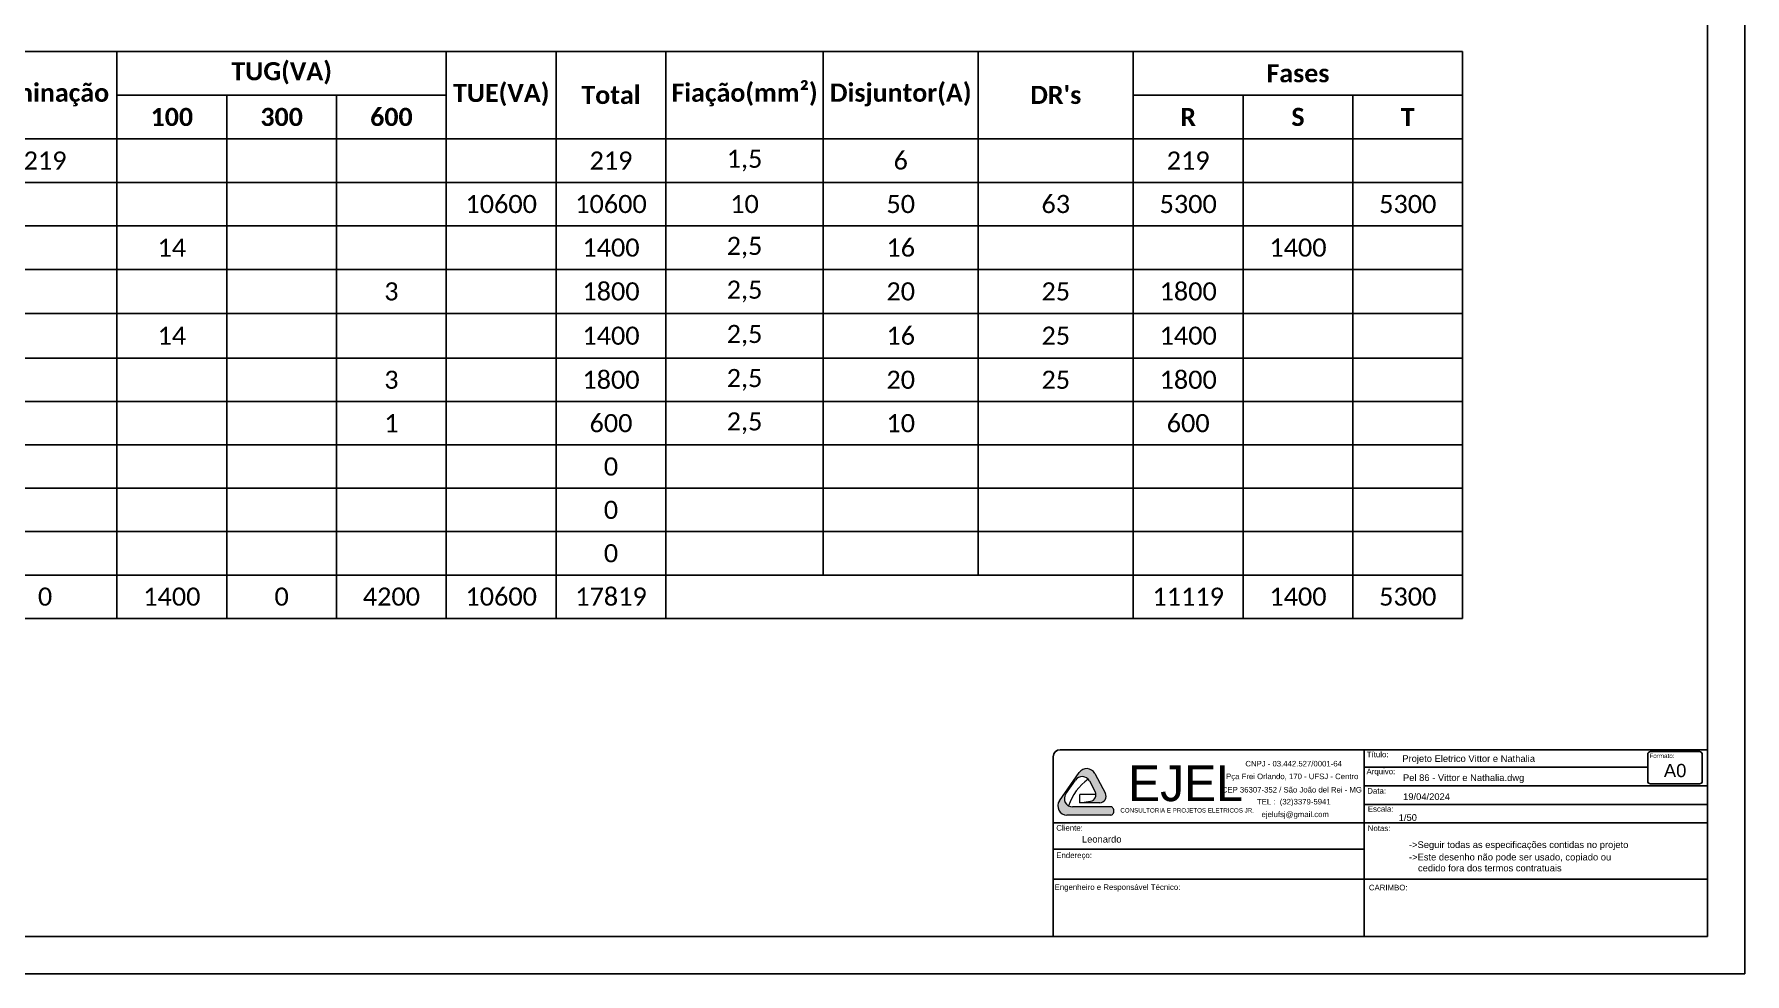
# Model space of a CAD drawing. Header units: millimetres. Extents: x 20625 to 81245, y 3427 to 18613.
# Drawn here: x 68251 to 70539, y 9204 to 10461 of the extents above; entities that cross this region are included whole.
import ezdxf

# ---------------------------------------------------------------- set-up
doc = ezdxf.new("R2010")
doc.units = ezdxf.units.MM
for name, color, linetype, lineweight in [('EJEL05130C', 130, 'Continuous', 30), ('EJEL0550C', 50, 'Continuous', 35), ('EJEL0910C', 10, 'Continuous', 9), ('EJELFORMATO', 170, 'Continuous', 25)]:
    doc.layers.add(name, color=color, linetype=linetype, lineweight=lineweight)
doc.styles.add('AGEONE', font='')
doc.styles.add('AR', font='arial.ttf')
doc.styles.get("Standard").update_dxf_attribs({"font": 'arial.ttf'})
doc.styles.get('AGEONE').set_extended_font_data('Ageone')

# ---------------------------------------------------------------- blocks, each defined once
blk = doc.blocks.new('*T184')
at = {"layer": 'EJEL05130C', "linetype": 'ByBlock', "lineweight": -2, "transparency": 16777216}
for p, q in [((0, 0), (2694.348987184974, 0)), ((0, 0), (0, -758.6593056785077)), ((146.8342285878898, 0), (146.8342285878898, -700.6323608225412)), ((702.2960459855531, 0), (702.2960459855531, -758.6593056785077)), ((894.5333399967494, 0), (894.5333399967494, -758.6593056785077)), ((1335.036025760419, 0), (1335.036025760419, -758.6593056785077)), ((1481.870254348309, 0), (1481.870254348309, -758.6593056785077)), ((1628.704482936198, 0), (1628.704482936198, -758.6593056785077)), ((1839.103003116717, 0), (1839.103003116717, -700.6323608225412)), ((2046.474652269011, 0), (2046.474652269011, -700.6323608225412)), ((2253.846301421305, 0), (2253.846301421305, -758.6593056785077)), ((2694.348987184974, 0), (2694.348987184974, -758.6593056785077)), ((894.5333399967494, -58.84031942970432), (1335.036025760419, -58.84031942970432)), ((1041.367568584639, -58.84031942970432), (1041.367568584639, -758.6593056785077)), ((1188.201797172529, -58.84031942970432), (1188.201797172529, -758.6593056785077)), ((2253.846301421305, -58.84031942970432), (2694.348987184974, -58.84031942970432)), ((2400.680530009195, -58.84031942970432), (2400.680530009195, -758.6593056785077)), ((2547.514758597084, -58.84031942970432), (2547.514758597084, -758.6593056785077)), ((0, -116.8672642856709), (2694.348987184974, -116.8672642856709)), ((0, -175.3536726413058), (2694.348987184974, -175.3536726413058)), ((0, -233.3806174972724), (2694.348987184974, -233.3806174972724)), ((0, -291.9787872447178), (2694.348987184974, -291.9787872447178)), ((0, -350.5769569921631), (2694.348987184974, -350.5769569921631)), ((0, -410.4976365427083), (2694.348987184974, -410.4976365427083)), ((0, -468.5245813986749), (2694.348987184974, -468.5245813986749)), ((0, -526.5515262546414), (2694.348987184974, -526.5515262546414)), ((0, -584.578471110608), (2694.348987184974, -584.578471110608)), ((0, -642.6054159665746), (2694.348987184974, -642.6054159665746)), ((0, -700.6323608225412), (2694.348987184974, -700.6323608225412)), ((0, -758.6593056785077), (2694.348987184974, -758.6593056785077))]:
    blk.add_line(p, q, dxfattribs=at)
at = {"layer": 'EJEL05130C', "color": 0, "transparency": 16777216, "char_height": 24.21496822576485}
for s, insert, width, attachment_point in [('{\\fCalibri|b1|i0|c0;TUG(VA)', (1114.78468287857, -29.42015971485125), 414.7623652087108, 5), ('{\\fCalibri|b1|i0|c0;Fases', (2474.097644303125, -29.42015971485125), 414.7623652087108, 5), ('{\\fCalibri|b1|i0|c0;Circuito', (73.41711429393035, -58.43363214283454), 121.093908032939, 5), ('{\\fCalibri|b1|i0|c0;Descrição', (424.5651372867142, -58.43363214283454), 529.7214968427209, 5), ('{\\fCalibri|b1|i0|c0;Iluminação', (798.4146929911512, -58.43363214283454), 166.4969734562481, 5), ('{\\fCalibri|b1|i0|c0;TUE(VA)', (1408.453140054349, -58.43363214283454), 121.093908032939, 5), ('{\\fCalibri|b1|i0|c0;Total', (1555.287368642239, -58.43363214283454), 121.093908032939, 5), ('{\\fCalibri|b1|i0|c0;Fiação(mm²)', (1733.903743026443, -58.43363214283454), 184.6581996255717, 5), ('{\\fCalibri|b1|i0|c0;Disjuntor(A)', (1942.788827692857, -58.43363214283454), 181.6313285973511, 5), ("{\\fCalibri|b1|i0|c0;DR's", (2150.160476845151, -58.43363214283454), 181.6313285973511, 5), ('{\\fCalibri|b1|i0|c0;100', (967.9504542906943, -87.85379185768761), 121.093908032939, 5), ('{\\fCalibri|b1|i0|c0;300', (1114.784682878584, -87.85379185768761), 121.093908032939, 5), ('{\\fCalibri|b1|i0|c0;600', (1261.618911466459, -87.85379185768761), 121.093908032939, 5), ('{\\fCalibri|b1|i0|c0;R', (2327.263415715235, -87.85379185768761), 121.093908032939, 5), ('{\\fCalibri|b1|i0|c0;S', (2474.097644303125, -87.85379185768761), 121.093908032939, 5), ('{\\fCalibri|b1|i0|c0;T', (2620.931872891015, -87.85379185768761), 121.093908032939, 5), ('{\\fCalibri|b0|i0|c0;Iluminação', (424.5651372867142, -162.4835123638313), 529.7214968427209, 8), ('{\\fCalibri|b0|i0|c0;219', (798.4146929911512, -146.1104684634884), 166.4969734562481, 5), ('{\\fCalibri|b0|i0|c0;219', (1555.287368642239, -146.1104684634884), 121.093908032939, 5), ('{\\fCalibri|b0|i0|c0;1,5', (1733.903743026443, -146.1104684634884), 184.6581996255717, 5), ('{\\fCalibri|b0|i0|c0;6', (1942.788827692857, -146.1104684634884), 181.6313285973511, 5), ('{\\fCalibri|b0|i0|c0;219', (2327.263415715235, -146.1104684634884), 121.093908032939, 5), ('{\\fCalibri|b0|i0|c0;40', (73.41711429393035, -162.4835123638313), 121.093908032939, 8), ('{\\fCalibri|b0|i0|c0;', (967.9504542906943, -146.1104684634884), 121.093908032939, 5), ('{\\fCalibri|b0|i0|c0;', (1114.784682878584, -146.1104684634884), 121.093908032939, 5), ('{\\fCalibri|b0|i0|c0;', (1261.618911466459, -146.1104684634884), 121.093908032939, 5), ('{\\fCalibri|b0|i0|c0;', (1408.453140054349, -146.1104684634884), 121.093908032939, 5), ('{\\fCalibri|b0|i0|c0;', (2150.160476845151, -146.1104684634884), 181.6313285973511, 5), ('{\\fCalibri|b0|i0|c0;', (2474.097644303125, -146.1104684634884), 121.093908032939, 5), ('{\\fCalibri|b0|i0|c0;', (2620.931872891015, -146.1104684634884), 121.093908032939, 5), ('{\\fCalibri|b0|i0|c0;41', (73.41711429393035, -220.5104572197979), 121.093908032939, 8), ('{\\fCalibri|b0|i0|c0;TUE- SPA', (424.5651372867142, -204.3671450692891), 529.7214968427209, 5), ('{\\fCalibri|b0|i0|c0;', (798.4146929911512, -204.3671450692891), 166.4969734562481, 5), ('{\\fCalibri|b0|i0|c0;', (967.9504542906943, -204.3671450692891), 121.093908032939, 5), ('{\\fCalibri|b0|i0|c0;', (1114.784682878584, -204.3671450692891), 121.093908032939, 5), ('{\\fCalibri|b0|i0|c0;', (1261.618911466459, -204.3671450692891), 121.093908032939, 5), ('{\\fCalibri|b0|i0|c0;10600', (1408.453140054349, -204.3671450692891), 121.093908032939, 5), ('{\\fCalibri|b0|i0|c0;10600', (1555.287368642239, -204.3671450692891), 121.093908032939, 5), ('{\\fCalibri|b0|i0|c0;10', (1733.903743026443, -204.3671450692891), 184.6581996255717, 5), ('{\\fCalibri|b0|i0|c0;50', (1942.788827692857, -204.3671450692891), 181.6313285973511, 5), ('{\\fCalibri|b0|i0|c0;63', (2150.160476845151, -204.3671450692891), 181.6313285973511, 5), ('{\\fCalibri|b0|i0|c0;5300', (2327.263415715235, -204.3671450692891), 121.093908032939, 5), ('{\\fCalibri|b0|i0|c0;', (2474.097644303125, -204.3671450692891), 121.093908032939, 5), ('{\\fCalibri|b0|i0|c0;5300', (2620.931872891015, -204.3671450692891), 121.093908032939, 5), ('{\\fCalibri|b0|i0|c0;TUG- Rooftop 01', (424.5651372867142, -262.6797023709951), 529.7214968427209, 5), ('{\\fCalibri|b0|i0|c0;14', (967.9504542906943, -262.6797023709951), 121.093908032939, 5), ('{\\fCalibri|b0|i0|c0;1400', (1555.287368642239, -262.6797023709951), 121.093908032939, 5), ('{\\fCalibri|b0|i0|c0;2,5', (1733.903743026443, -262.6797023709951), 184.6581996255717, 5), ('{\\fCalibri|b0|i0|c0;16', (1942.788827692857, -262.6797023709951), 181.6313285973511, 5), ('{\\fCalibri|b0|i0|c0;1400', (2474.097644303125, -262.6797023709951), 121.093908032939, 5), ('{\\fCalibri|b0|i0|c0;42', (73.41711429393035, -279.1086269672451), 121.093908032939, 8), ('{\\fCalibri|b0|i0|c0;', (798.4146929911512, -262.6797023709951), 166.4969734562481, 5), ('{\\fCalibri|b0|i0|c0;', (1114.784682878584, -262.6797023709951), 121.093908032939, 5), ('{\\fCalibri|b0|i0|c0;', (1261.618911466459, -262.6797023709951), 121.093908032939, 5), ('{\\fCalibri|b0|i0|c0;', (1408.453140054349, -262.6797023709951), 121.093908032939, 5), ('{\\fCalibri|b0|i0|c0;', (2150.160476845151, -262.6797023709951), 181.6313285973511, 5), ('{\\fCalibri|b0|i0|c0;', (2327.263415715235, -262.6797023709951), 121.093908032939, 5), ('{\\fCalibri|b0|i0|c0;', (2620.931872891015, -262.6797023709951), 121.093908032939, 5), ('{\\fCalibri|b0|i0|c0;43', (73.41711429393035, -337.7067967146904), 121.093908032939, 8), ('{\\fCalibri|b0|i0|c0;TUG- Rooftop 02', (424.5651372867142, -321.2778721184404), 529.7214968427209, 5), ('{\\fCalibri|b0|i0|c0;3', (1261.618911466459, -321.2778721184404), 121.093908032939, 5), ('{\\fCalibri|b0|i0|c0;1800', (1555.287368642239, -321.2778721184404), 121.093908032939, 5), ('{\\fCalibri|b0|i0|c0;2,5', (1733.903743026443, -321.2778721184404), 184.6581996255717, 5), ('{\\fCalibri|b0|i0|c0;20', (1942.788827692857, -321.2778721184404), 181.6313285973511, 5), ('{\\fCalibri|b0|i0|c0;25', (2150.160476845151, -321.2778721184404), 181.6313285973511, 5), ('{\\fCalibri|b0|i0|c0;1800', (2327.263415715235, -321.2778721184404), 121.093908032939, 5), ('{\\fCalibri|b0|i0|c0;', (798.4146929911512, -321.2778721184404), 166.4969734562481, 5), ('{\\fCalibri|b0|i0|c0;', (967.9504542906943, -321.2778721184404), 121.093908032939, 5), ('{\\fCalibri|b0|i0|c0;', (1114.784682878584, -321.2778721184404), 121.093908032939, 5), ('{\\fCalibri|b0|i0|c0;', (1408.453140054349, -321.2778721184404), 121.093908032939, 5), ('{\\fCalibri|b0|i0|c0;', (2474.097644303125, -321.2778721184404), 121.093908032939, 5), ('{\\fCalibri|b0|i0|c0;', (2620.931872891015, -321.2778721184404), 121.093908032939, 5), ('{\\fCalibri|b0|i0|c0;TUG- Placas Solares/ Caixa d`Agua', (424.5651372867142, -380.5372967674357), 529.7214968427209, 5), ('{\\fCalibri|b0|i0|c0;2,5', (1733.903743026443, -380.5372967674357), 184.6581996255717, 5), ('{\\fCalibri|b0|i0|c0;44', (73.41711429393035, -397.6274762652338), 121.093908032939, 8), ('{\\fCalibri|b0|i0|c0;', (798.4146929911512, -380.5372967674357), 166.4969734562481, 5), ('{\\fCalibri|b0|i0|c0;14', (967.9504542906943, -380.5372967674357), 121.093908032939, 5), ('{\\fCalibri|b0|i0|c0;', (1114.784682878584, -380.5372967674357), 121.093908032939, 5), ('{\\fCalibri|b0|i0|c0;', (1261.618911466459, -380.5372967674357), 121.093908032939, 5), ('{\\fCalibri|b0|i0|c0;', (1408.453140054349, -380.5372967674357), 121.093908032939, 5), ('{\\fCalibri|b0|i0|c0;1400', (1555.287368642239, -380.5372967674357), 121.093908032939, 5), ('{\\fCalibri|b0|i0|c0;16', (1942.788827692857, -380.5372967674357), 181.6313285973511, 5), ('{\\fCalibri|b0|i0|c0;25', (2150.160476845151, -380.5372967674357), 181.6313285973511, 5), ('{\\fCalibri|b0|i0|c0;1400', (2327.263415715235, -380.5372967674357), 121.093908032939, 5), ('{\\fCalibri|b0|i0|c0;', (2474.097644303125, -380.5372967674357), 121.093908032939, 5), ('{\\fCalibri|b0|i0|c0;', (2620.931872891015, -380.5372967674357), 121.093908032939, 5), ('{\\fCalibri|b0|i0|c0;45', (73.41711429393035, -455.6544211212004), 121.093908032939, 8), ('{\\fCalibri|b0|i0|c0;TUG- Placas Solares', (424.5651372867142, -439.5111089706897), 529.7214968427209, 5), ('{\\fCalibri|b0|i0|c0;3', (1261.618911466459, -439.5111089706897), 121.093908032939, 5), ('{\\fCalibri|b0|i0|c0;1800', (1555.287368642239, -439.5111089706897), 121.093908032939, 5), ('{\\fCalibri|b0|i0|c0;2,5', (1733.903743026443, -439.5111089706897), 184.6581996255717, 5), ('{\\fCalibri|b0|i0|c0;20', (1942.788827692857, -439.5111089706897), 181.6313285973511, 5), ('{\\fCalibri|b0|i0|c0;25', (2150.160476845151, -439.5111089706897), 181.6313285973511, 5), ('{\\fCalibri|b0|i0|c0;1800', (2327.263415715235, -439.5111089706897), 121.093908032939, 5), ('{\\fCalibri|b0|i0|c0;', (798.4146929911512, -439.5111089706897), 166.4969734562481, 5), ('{\\fCalibri|b0|i0|c0;', (967.9504542906943, -439.5111089706897), 121.093908032939, 5), ('{\\fCalibri|b0|i0|c0;', (1114.784682878584, -439.5111089706897), 121.093908032939, 5), ('{\\fCalibri|b0|i0|c0;', (1408.453140054349, -439.5111089706897), 121.093908032939, 5), ('{\\fCalibri|b0|i0|c0;', (2474.097644303125, -439.5111089706897), 121.093908032939, 5), ('{\\fCalibri|b0|i0|c0;', (2620.931872891015, -439.5111089706897), 121.093908032939, 5), ('{\\fCalibri|b0|i0|c0;46', (73.41711429393035, -513.6813659771669), 121.093908032939, 8), ('{\\fCalibri|b0|i0|c0;TUG- Central de Alarme', (424.5651372867142, -497.5380538266563), 529.7214968427209, 5), ('{\\fCalibri|b0|i0|c0;', (798.4146929911512, -497.5380538266563), 166.4969734562481, 5), ('{\\fCalibri|b0|i0|c0;', (967.9504542906943, -497.5380538266563), 121.093908032939, 5), ('{\\fCalibri|b0|i0|c0;', (1114.784682878584, -497.5380538266563), 121.093908032939, 5), ('{\\fCalibri|b0|i0|c0;1', (1261.618911466459, -497.5380538266563), 121.093908032939, 5), ('{\\fCalibri|b0|i0|c0;', (1408.453140054349, -497.5380538266563), 121.093908032939, 5), ('{\\fCalibri|b0|i0|c0;600', (1555.287368642239, -497.5380538266563), 121.093908032939, 5), ('{\\fCalibri|b0|i0|c0;2,5', (1733.903743026443, -497.5380538266563), 184.6581996255717, 5), ('{\\fCalibri|b0|i0|c0;10', (1942.788827692857, -497.5380538266563), 181.6313285973511, 5), ('{\\fCalibri|b0|i0|c0;', (2150.160476845151, -497.5380538266563), 181.6313285973511, 5), ('{\\fCalibri|b0|i0|c0;600', (2327.263415715235, -497.5380538266563), 121.093908032939, 5), ('{\\fCalibri|b0|i0|c0;', (2474.097644303125, -497.5380538266563), 121.093908032939, 5), ('{\\fCalibri|b0|i0|c0;', (2620.931872891015, -497.5380538266563), 121.093908032939, 5), ('{\\fCalibri|b0|i0|c0;Reserva', (424.5651372867142, -555.5649986826229), 529.7214968427209, 5), ('{\\fCalibri|b0|i0|c0;0', (1555.287368642239, -555.5649986826229), 121.093908032939, 5), ('{\\fCalibri|b0|i0|c0;', (73.41711429393035, -571.7083108331335), 121.093908032939, 8), ('{\\fCalibri|b0|i0|c0;', (798.4146929911512, -555.5649986826229), 166.4969734562481, 5), ('{\\fCalibri|b0|i0|c0;', (967.9504542906943, -555.5649986826229), 121.093908032939, 5), ('{\\fCalibri|b0|i0|c0;', (1114.784682878584, -555.5649986826229), 121.093908032939, 5), ('{\\fCalibri|b0|i0|c0;', (1261.618911466459, -555.5649986826229), 121.093908032939, 5), ('{\\fCalibri|b0|i0|c0;', (1408.453140054349, -555.5649986826229), 121.093908032939, 5), ('{\\fCalibri|b0|i0|c0;', (1733.903743026443, -555.5649986826229), 184.6581996255717, 5), ('{\\fCalibri|b0|i0|c0;', (1942.788827692857, -555.5649986826229), 181.6313285973511, 5), ('{\\fCalibri|b0|i0|c0;', (2150.160476845151, -555.5649986826229), 181.6313285973511, 5), ('{\\fCalibri|b0|i0|c0;', (2327.263415715235, -555.5649986826229), 121.093908032939, 5), ('{\\fCalibri|b0|i0|c0;', (2474.097644303125, -555.5649986826229), 121.093908032939, 5), ('{\\fCalibri|b0|i0|c0;', (2620.931872891015, -555.5649986826229), 121.093908032939, 5), ('{\\fCalibri|b0|i0|c0;', (73.41711429393035, -613.5919435385895), 121.093908032939, 5), ('{\\fCalibri|b0|i0|c0;Reserva', (424.5651372867142, -613.5919435385895), 529.7214968427209, 5), ('{\\fCalibri|b0|i0|c0;', (798.4146929911512, -613.5919435385895), 166.4969734562481, 5), ('{\\fCalibri|b0|i0|c0;', (967.9504542906943, -613.5919435385895), 121.093908032939, 5), ('{\\fCalibri|b0|i0|c0;', (1114.784682878584, -613.5919435385895), 121.093908032939, 5), ('{\\fCalibri|b0|i0|c0;', (1261.618911466459, -613.5919435385895), 121.093908032939, 5), ('{\\fCalibri|b0|i0|c0;', (1408.453140054349, -613.5919435385895), 121.093908032939, 5), ('{\\fCalibri|b0|i0|c0;0', (1555.287368642239, -613.5919435385895), 121.093908032939, 5), ('{\\fCalibri|b0|i0|c0;', (1733.903743026443, -613.5919435385895), 184.6581996255717, 5), ('{\\fCalibri|b0|i0|c0;', (1942.788827692857, -613.5919435385895), 181.6313285973511, 5), ('{\\fCalibri|b0|i0|c0;', (2150.160476845151, -613.5919435385895), 181.6313285973511, 5), ('{\\fCalibri|b0|i0|c0;', (2327.263415715235, -613.5919435385895), 121.093908032939, 5), ('{\\fCalibri|b0|i0|c0;', (2474.097644303125, -613.5919435385895), 121.093908032939, 5), ('{\\fCalibri|b0|i0|c0;', (2620.931872891015, -613.5919435385895), 121.093908032939, 5), ('{\\fCalibri|b0|i0|c0;Reserva', (424.5651372867142, -671.618888394556), 529.7214968427209, 5), ('{\\fCalibri|b0|i0|c0;0', (1555.287368642239, -671.618888394556), 121.093908032939, 5), ('{\\fCalibri|b0|i0|c0;', (73.41711429393035, -671.618888394556), 121.093908032939, 5), ('{\\fCalibri|b0|i0|c0;', (798.4146929911512, -671.618888394556), 166.4969734562481, 5), ('{\\fCalibri|b0|i0|c0;', (967.9504542906943, -671.618888394556), 121.093908032939, 5), ('{\\fCalibri|b0|i0|c0;', (1114.784682878584, -671.618888394556), 121.093908032939, 5), ('{\\fCalibri|b0|i0|c0;', (1261.618911466459, -671.618888394556), 121.093908032939, 5), ('{\\fCalibri|b0|i0|c0;', (1408.453140054349, -671.618888394556), 121.093908032939, 5), ('{\\fCalibri|b0|i0|c0;', (1733.903743026443, -671.618888394556), 184.6581996255717, 5), ('{\\fCalibri|b0|i0|c0;', (1942.788827692857, -671.618888394556), 181.6313285973511, 5), ('{\\fCalibri|b0|i0|c0;', (2150.160476845151, -671.618888394556), 181.6313285973511, 5), ('{\\fCalibri|b0|i0|c0;', (2327.263415715235, -671.618888394556), 121.093908032939, 5), ('{\\fCalibri|b0|i0|c0;', (2474.097644303125, -671.618888394556), 121.093908032939, 5), ('{\\fCalibri|b0|i0|c0;', (2620.931872891015, -671.618888394556), 121.093908032939, 5), ('{\\fCalibri|b0|i0|c0;Total', (351.1480229927693, -729.6458332505244), 676.5557254306067, 5), ('{\\fCalibri|b0|i0|c0;0', (798.4146929911512, -729.6458332505244), 166.4969734562481, 5), ('{\\fCalibri|b0|i0|c0;1400', (967.9504542906943, -729.6458332505244), 121.093908032939, 5), ('{\\fCalibri|b0|i0|c0;0', (1114.784682878584, -729.6458332505244), 121.093908032939, 5), ('{\\fCalibri|b0|i0|c0;4200', (1261.618911466459, -729.6458332505244), 121.093908032939, 5), ('{\\fCalibri|b0|i0|c0;10600', (1408.453140054349, -729.6458332505244), 121.093908032939, 5), ('{\\fCalibri|b0|i0|c0;17819', (1555.287368642239, -729.6458332505244), 121.093908032939, 5), ('{\\fCalibri|b0|i0|c0;11119', (2327.263415715235, -729.6458332505244), 121.093908032939, 5), ('{\\fCalibri|b0|i0|c0;1400', (2474.097644303125, -729.6458332505244), 121.093908032939, 5), ('{\\fCalibri|b0|i0|c0;5300', (2620.931872891015, -729.6458332505244), 121.093908032939, 5), ('{\\fCalibri|b0|i0|c0;', (1641.574643213666, -745.7891454010332), 599.4014979301678, 7)]:
    blk.add_mtext(s, dxfattribs=dict(at, insert=insert, width=width, attachment_point=attachment_point))

msp = doc.modelspace()

# ---------------------------------------------------------------- hatches: boundary and pattern name
at = {"layer": 'EJEL0910C'}
h = msp.add_hatch(color=256, dxfattribs=at)
h.dxf.hatch_style = 1
edge = h.paths.add_edge_path()
edge.add_arc((69662.81728520457, 9443.40864047601), 8.522312406961506, -81.4230188051423, 28.01405766307471, ccw=False)
edge.add_line((69664.0882866388, 9434.981638392454), (69649.71479508116, 9432.813758498576))
edge.add_line((69649.71479508118, 9432.813758498578), (69676.3314250453, 9432.813758498578))
edge.add_arc((69676.3314250453, 9441.336070905527), 8.52231240695948, 270, 388.0140576630612)
edge.add_line((69683.85519839294, 9445.338900326879), (69669.60318994819, 9472.127171821357))
edge.add_arc((69658.8549423089, 9466.408844076597), 12.17473200994251, 28.01405766304059, 145.1095997923543)
edge.add_line((69648.86864605994, 9473.372893670328), (69622.47667039972, 9435.527372326922))
edge.add_arc((69632.46296664854, 9428.563322733191), 12.17473200994151, 145.1095997923455, 269.9862535994334)
edge.add_line((69632.46004568756, 9416.388591073646), (69691.347770058, 9416.374462733438))
edge.add_ellipse((69691.34918903752, 9421.871624813359), major_axis=(0.001418979510487422, 5.497162079938766), ratio=0.7056061408771385, start_angle=180, end_angle=360.0417428966182)
edge.add_line((69691.3477820904, 9427.368786163857), (69640.0076355073, 9427.356691030487))
edge.add_arc((69640.00480711613, 9438.313949474392), 10.95725880895074, 145.1095997923734, 270.0147897280216, ccw=False)
edge.add_line((69631.01714049227, 9444.581594108746), (69643.93036615971, 9463.098879964851))
edge.add_arc((69652.91803278372, 9456.831235330501), 10.95725880894395, 28.01405766305561, 145.109599792388, ccw=False)
edge.add_line((69662.59145565907, 9461.977730300787), (69670.34105855224, 9447.411469897343))

# ---------------------------------------------------------------- linework, layer by layer
for p, q in [((69622.47667039972, 9435.527372326942, 836659.2000000005), (69648.86864605994, 9473.372893670328, 836659.2000000005)), ((69669.60318994819, 9472.127171821376, 836659.2000000005), (69683.85519839294, 9445.338900326899, 836659.2000000005)), ((69631.01714049227, 9444.581594108746, 836659.2000000005), (69643.93036615971, 9463.098879964855, 836659.2000000005)), ((69662.59145565907, 9461.977730300787, 836659.2000000005), (69670.34105855222, 9447.41146989736, 836659.2000000005)), ((69691.3477820904, 9427.368786163857, 836659.2000000005), (69640.00763550744, 9427.356691030473, 836659.2000000005)), ((69671.33188982226, 9443.771017307517, 836659.2000000005), (69649.71479508118, 9443.771017307517, 836659.2000000005)), ((69649.71479508118, 9432.813758498578, 836659.2000000005), (69649.71479508118, 9443.771017307517, 836659.2000000005)), ((69649.71479508118, 9432.813758498578, 836659.2000000005), (69664.0882866388, 9434.981638392454, 836659.2000000005)), ((69676.3314250453, 9432.813758498578, 836659.2000000005), (69649.71479508118, 9432.813758498578, 836659.2000000005)), ((69676.3314250453, 9432.813758498578, 836659.2000000005), (69649.71479508118, 9432.813758498578, 836659.2000000005)), ((69691.34777005784, 9416.374462733438, 836659.2000000005), (69632.4600456874, 9416.388591073646, 836659.2000000005))]:
    msp.add_line(p, q, dxfattribs=at)
for centre, radius, start, end in [((69658.8549423089, 9466.408844076577, 836659.2000000005), 12.17473200994454, 28.01405766336249, 145.1095997927401), ((69704.13386723399, 9405.04342278466, 836659.2000000005), 73.48339474646897, 126.1074537231367, 161.1486609978908), ((69652.91803278372, 9456.831235330501, 836659.2000000005), 10.95725880895008, 28.01405766336249, 145.1095997927401), ((69632.46296664854, 9428.563322733191, 836659.2000000005), 12.17473200994454, 145.1095997927401, 269.9862536004982), ((69640.00480711613, 9438.313949474392, 836659.2000000005), 10.95725880895008, 145.1095997927401, 270.0147897296896), ((69662.81728520457, 9443.40864047601, 836659.2000000005), 8.522312406961175, 278.5769811955113, 28.01405766336249), ((69676.3314250453, 9441.336070905549, 836659.2000000005), 8.522312406961175, 270, 28.01405766336249)]:
    msp.add_arc(centre, radius, start, end, dxfattribs=at)
msp.add_ellipse((69691.34918903692, 9421.871624814084, 836659.2000000005), major_axis=(0.001418979510487423, 5.497162079938766), ratio=0.7056061408771385, start_param=3.141592653589793, end_param=6.283913858164894, dxfattribs=at)
at = {"layer": 'EJELFORMATO'}
for p, q in [((69623.42728582773, 9503.801955891973, 836659.2000000005), (70489.0878530179, 9503.801955891973, 836659.2000000005)), ((70030.05407735801, 9503.714326452464, 836659.2000000005), (70030.05407735801, 9253.801955891984, 836659.2000000005)), ((70409.28458950066, 9497.625879603456, 836659.2000000005), (70409.28458950037, 9461.919108384445, 836659.2000000005)), ((70478.40789412824, 9501.396415693782, 836659.2000000005), (70413.05512559056, 9501.396415693782, 836659.2000000005)), ((70482.17843021725, 9461.919108384445, 836659.2000000005), (70482.17843021725, 9498.304143891712, 836659.2000000005)), ((69614.08785301792, 9253.801955891984, 836659.2000000005), (69614.08785301792, 9494.46252308218, 836659.2000000005)), ((70030.17493290323, 9480.521882129702, 836659.2000000005), (70409.28458950053, 9480.521882126995, 836659.2000000005)), ((70030.17493290323, 9455.521882129706, 836659.2000000005), (70489.0878530179, 9455.521882129706, 836659.2000000005)), ((70413.05512559056, 9458.14857229412, 836659.2000000005), (70478.40789412824, 9458.14857229412, 836659.2000000005)), ((70030.08317726364, 9430.521882129706, 836659.2000000005), (70489.0878530179, 9430.521882129706, 836659.2000000005)), ((70488.98283739231, 9405.937076423199, 836659.2000000005), (69614.08785301792, 9405.937076423199, 836659.2000000005)), ((69614.08785301792, 9370.615313547427, 836659.2000000005), (70030.07966102501, 9370.615313547427, 836659.2000000005)), ((69614.08785301792, 9330.52188212971, 836659.2000000005), (70488.95176718061, 9330.52188212971, 836659.2000000005))]:
    msp.add_line(p, q, dxfattribs=at)
at = {"layer": 'EJELFORMATO', "color": 7, "elevation": 836659.2000000005}
msp.add_lwpolyline([(64594.0878530179, 9203.999689543532), (70539.0878530179, 9203.999689543532), (70539.0878530179, 13408.99968954343), (64594.0878530179, 13408.99968954343)], close=True, dxfattribs=at)
at = {"layer": 'EJELFORMATO', "elevation": 836659.2000000005}
msp.add_lwpolyline([(70489.0878530179, 9253.999689543525), (64719.0878530179, 9253.999689543525), (64719.0878530179, 13358.99968954343), (70489.0878530179, 13358.99968954339)], close=True, dxfattribs=at)
at = {"layer": 'EJELFORMATO'}
for centre, radius, start, end in [((69623.42728582773, 9494.46252308218, 836659.2000000005), 9.339432809801801, 90, 180), ((70413.05512559056, 9497.625879603456, 836659.2000000005), 3.770536090141161, 90, 180), ((70478.37609647168, 9497.512721559253, 836659.2000000005), 3.883824303629299, 11.75773836388486, 89.5309026011351), ((70413.05512559056, 9461.919108384445, 836659.2000000005), 3.770536090141161, 180, 270), ((70478.40789412824, 9461.919108384445, 836659.2000000005), 3.770536090141161, 270, 0)]:
    msp.add_arc(centre, radius, start, end, dxfattribs=at)

# ---------------------------------------------------------------- block references
msp.add_blockref('*T184', (67467.38811910863, 10438.18291175098))

# ---------------------------------------------------------------- texts
at = {"layer": 'EJEL0550C'}
for s, height, p in [('Título:', 7.499999999999825, (70033.5406376658, 9493.690452463085, 836659.2000000005)), ('Formato:', 5.999999999999861, (70411.55316287746, 9492.577788381637, 836659.2000000005)), ('Arquivo:', 7.499999999999825, (70033.16174064841, 9471.001497938429, 836659.2000000005)), ('Data:', 7.499999999999825, (70034.20289920623, 9445.030549153633, 836659.2000000005)), ('Escala:', 7.499999999999825, (70034.88471378798, 9420.781332631304, 836659.2000000005)), ('Cliente:', 7.499999999999825, (69618.26997661986, 9395.492366718445, 836659.2000000005)), ('Notas:', 7.499999999999825, (70034.86877818554, 9394.934836073573, 836659.2000000005)), ('Endereço:', 7.499999999999825, (69618.18195652239, 9358.845127815533, 836659.2000000005)), ('Engenheiro e Responsável Técnico:', 7.499999999999825, (69615.92795112863, 9316.222745604977, 836659.2000000005)), ('CARIMBO:', 7.499999999999825, (70036.2988628317, 9315.636518529196, 836659.2000000005))]:
    msp.add_text(s, height=height, dxfattribs=at).set_placement(p)
at = {"layer": 'EJEL0910C'}
for s, p in [('Projeto Eletrico Vittor e Nathalia ', (70081.00343816669, 9487.515694805126, 836659.2000000005)), ('Pel 86 - Vittor e Nathalia.dwg', (70081.95010586802, 9461.909190906397, 836659.2000000005)), ('19/04/2024', (70082.09453419055, 9436.510712840569, 836659.2000000005)), ('1/50', (70076.18839522582, 9408.566087504076, 836659.2000000005)), ('Leonardo', (69652.51372417255, 9379.577692809766, 836659.2000000005)), ('->Seguir todas as especificações contidas no projeto', (70089.92626450119, 9372.267650431586, 836659.2000000005)), ('->Este desenho não pode ser usado, copiado ou', (70089.92626450119, 9355.665993792429, 836659.2000000005)), ('    cedido fora dos termos contratuais', (70088.12735190461, 9341.002010376124, 836659.2000000005))]:
    msp.add_text(s, height=8.965787222641456, dxfattribs=at).set_placement(p)
for s, height, style, p in [('EJEL', 48.04040216262554, 'AGEONE', (69714.29332189893, 9435.003676070814, 836659.2000000005)), ('Pça Frei Orlando, 170 - UFSJ - Centro', 7.425507176296205, 'AR', (69845.3075258193, 9464.426756485624, 836659.2000000005)), ('CNPJ - 03.442.527/0001-64', 7.425507176296205, 'AR', (69871.10661143022, 9481.439811189699, 836659.2000000005)), ('A0', 17.63410218702056, 'AR', (70430.85832363102, 9467.149905569893, 836659.2000000005)), ('CEP 36307-352 / São João del Rei - MG', 7.425507176296205, 'AR', (69839.6584069104, 9446.527084163168, 836659.2000000005)), ('TEL :  (32)3379-5941', 7.425507176296205, 'AR', (69886.62463700055, 9430.583203258686, 836659.2000000005)), ('CONSULTORIA E PROJETOS ELETRICOS JR.', 5.999999999999861, 'AGEONE', (69703.95212039142, 9419.707036155887, 836659.2000000005)), ('ejelufsj@gmail.com', 7.425507176296205, 'AR', (69892.76974354981, 9413.634546816978, 836659.2000000005))]:
    msp.add_text(s, height=height, dxfattribs=dict(at, style=style)).set_placement(p)

doc.saveas('drawing.dxf')
